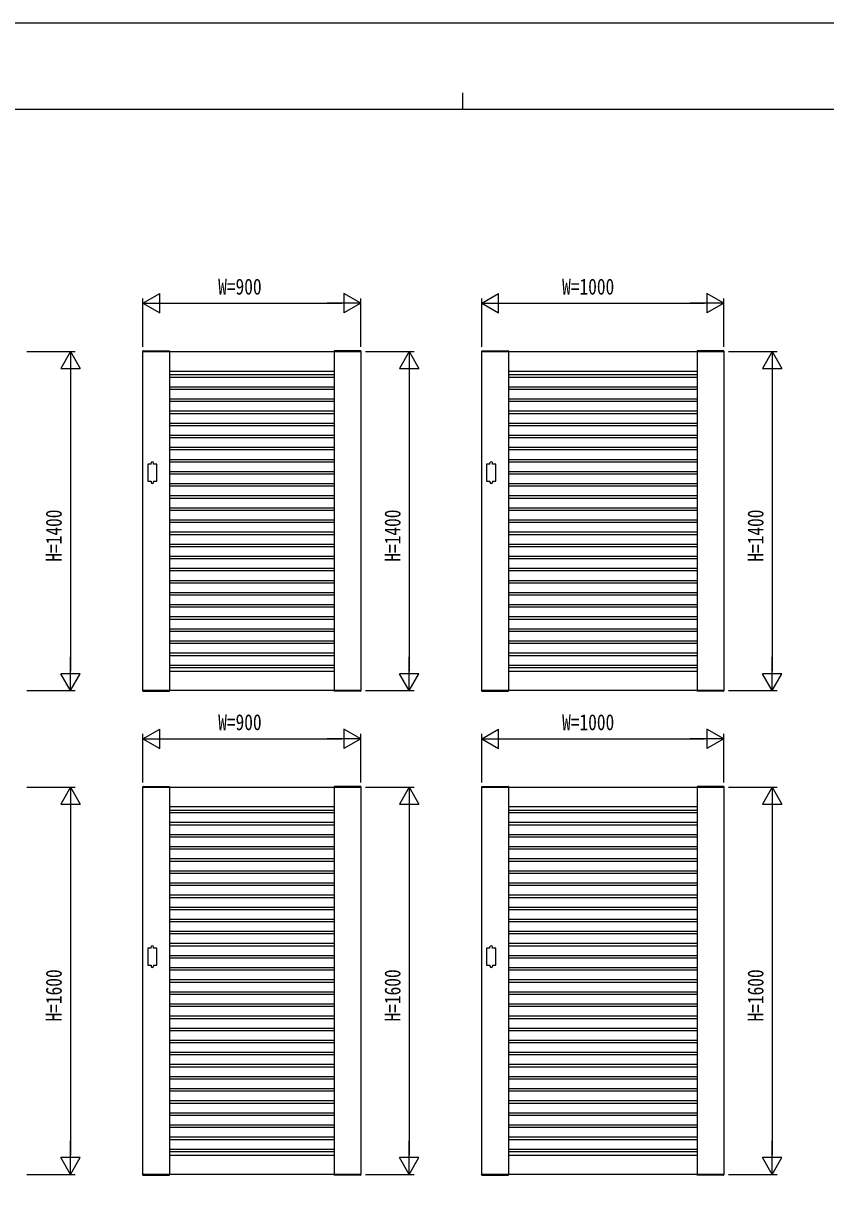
# Model space of a CAD drawing. Units: millimetres on the paper. Extents: x -297 to 297, y -210 to 210.
# Drawn here: x -93.7 to 72.1, y -30.4 to 210 of the extents above; entities that cross this region are included whole.
import ezdxf
from ezdxf.enums import TextEntityAlignment as Align

# ---------------------------------------------------------------- set-up
doc = ezdxf.new("R2010")
doc.units = ezdxf.units.MM
for name, color, linetype in [('0-2_YKK_A1', 4, 'Continuous'), ('0-3_YKK_D', 6, 'Continuous'), ('0-4_YKK_ZWAK', 7, 'Continuous')]:
    doc.layers.add(name, color=color, linetype=linetype)
doc.styles.add('ＭＳ ゴシック', font='')
doc.styles.get('ＭＳ ゴシック').set_extended_font_data('MS Gothic')

msp = doc.modelspace()

# ---------------------------------------------------------------- linework, layer by layer
at = {"layer": '0-2_YKK_A1'}
for p, q in [((-69.009, 142.278), (-69.016, 142.15)), ((-69.016, 142.15), (-63.466, 142.15)), ((-68.959, 142.325), (-63.523, 142.325)), ((-63.491, 142.15), (-63.491, 72.15)), ((-63.473, 142.278), (-63.466, 142.15)), ((-29.509, 142.278), (-29.516, 142.15)), ((-23.966, 142.15), (-29.516, 142.15)), ((-29.491, 142.15), (-29.491, 72.15)), ((-24.023, 142.325), (-29.459, 142.325)), ((-23.973, 142.278), (-23.966, 142.15)), ((0.991, 142.278), (0.984, 142.15)), ((0.984, 142.15), (6.534, 142.15)), ((1.041, 142.325), (6.477, 142.325)), ((6.509, 142.15), (6.509, 72.15)), ((6.527, 142.278), (6.534, 142.15)), ((45.491, 142.278), (45.484, 142.15)), ((51.034, 142.15), (45.484, 142.15)), ((45.509, 142.15), (45.509, 72.15)), ((50.977, 142.325), (45.541, 142.325)), ((51.027, 142.278), (51.034, 142.15)), ((-63.491, 138.15), (-29.491, 138.15)), ((-63.491, 137.4), (-29.491, 137.4)), ((6.509, 138.15), (45.509, 138.15)), ((6.509, 137.4), (45.509, 137.4)), ((-63.491, 136.9), (-29.491, 136.9)), ((-63.491, 134.9), (-29.491, 134.9)), ((6.509, 136.9), (45.509, 136.9)), ((6.509, 134.9), (45.509, 134.9)), ((-63.491, 134.4), (-29.491, 134.4)), ((-63.491, 132.4), (-29.491, 132.4)), ((6.509, 134.4), (45.509, 134.4)), ((6.509, 132.4), (45.509, 132.4)), ((-63.491, 131.9), (-29.491, 131.9)), ((-63.491, 129.9), (-29.491, 129.9)), ((6.509, 131.9), (45.509, 131.9)), ((6.509, 129.9), (45.509, 129.9)), ((-63.491, 129.4), (-29.491, 129.4)), ((6.509, 129.4), (45.509, 129.4)), ((-63.491, 127.4), (-29.491, 127.4)), ((-63.491, 126.9), (-29.491, 126.9)), ((6.509, 127.4), (45.509, 127.4)), ((6.509, 126.9), (45.509, 126.9)), ((-63.491, 124.9), (-29.491, 124.9)), ((-63.491, 124.4), (-29.491, 124.4)), ((6.509, 124.9), (45.509, 124.9)), ((6.509, 124.4), (45.509, 124.4)), ((-63.491, 122.4), (-29.491, 122.4)), ((-63.491, 121.9), (-29.491, 121.9)), ((6.509, 122.4), (45.509, 122.4)), ((6.509, 121.9), (45.509, 121.9)), ((-67.291, 118.9), (-67.291, 119.15)), ((-66.791, 118.9), (-66.791, 119.15)), ((-63.491, 119.9), (-29.491, 119.9)), ((-63.491, 119.4), (-29.491, 119.4)), ((2.709, 118.9), (2.709, 119.15)), ((3.209, 118.9), (3.209, 119.15)), ((6.509, 119.9), (45.509, 119.9)), ((6.509, 119.4), (45.509, 119.4)), ((-67.291, 115.4), (-67.291, 115.15)), ((-66.791, 115.4), (-66.791, 115.15)), ((-63.491, 117.4), (-29.491, 117.4)), ((-63.491, 116.9), (-29.491, 116.9)), ((2.709, 115.4), (2.709, 115.15)), ((3.209, 115.4), (3.209, 115.15)), ((6.509, 117.4), (45.509, 117.4)), ((6.509, 116.9), (45.509, 116.9)), ((-63.491, 114.9), (-29.491, 114.9)), ((-63.491, 114.4), (-29.491, 114.4)), ((6.509, 114.9), (45.509, 114.9)), ((6.509, 114.4), (45.509, 114.4)), ((-63.491, 112.4), (-29.491, 112.4)), ((-63.491, 111.9), (-29.491, 111.9)), ((6.509, 112.4), (45.509, 112.4)), ((6.509, 111.9), (45.509, 111.9)), ((-63.491, 109.9), (-29.491, 109.9)), ((-63.491, 109.4), (-29.491, 109.4)), ((6.509, 109.9), (45.509, 109.9)), ((6.509, 109.4), (45.509, 109.4)), ((-63.491, 107.4), (-29.491, 107.4)), ((-63.491, 106.9), (-29.491, 106.9)), ((6.509, 107.4), (45.509, 107.4)), ((6.509, 106.9), (45.509, 106.9)), ((-63.491, 104.9), (-29.491, 104.9)), ((-63.491, 104.4), (-29.491, 104.4)), ((6.509, 104.9), (45.509, 104.9)), ((6.509, 104.4), (45.509, 104.4)), ((-63.491, 102.4), (-29.491, 102.4)), ((-63.491, 101.9), (-29.491, 101.9)), ((6.509, 102.4), (45.509, 102.4)), ((6.509, 101.9), (45.509, 101.9)), ((-63.491, 99.9), (-29.491, 99.9)), ((-63.491, 99.4), (-29.491, 99.4)), ((6.509, 99.9), (45.509, 99.9)), ((6.509, 99.4), (45.509, 99.4)), ((-63.491, 97.4), (-29.491, 97.4)), ((-63.491, 96.9), (-29.491, 96.9)), ((6.509, 97.4), (45.509, 97.4)), ((6.509, 96.9), (45.509, 96.9)), ((-63.491, 94.9), (-29.491, 94.9)), ((-63.491, 94.4), (-29.491, 94.4)), ((6.509, 94.9), (45.509, 94.9)), ((6.509, 94.4), (45.509, 94.4)), ((-63.491, 92.4), (-29.491, 92.4)), ((-63.491, 91.9), (-29.491, 91.9)), ((6.509, 92.4), (45.509, 92.4)), ((6.509, 91.9), (45.509, 91.9)), ((-63.491, 89.9), (-29.491, 89.9)), ((-63.491, 89.4), (-29.491, 89.4)), ((6.509, 89.9), (45.509, 89.9)), ((6.509, 89.4), (45.509, 89.4)), ((-63.491, 87.4), (-29.491, 87.4)), ((-63.491, 86.9), (-29.491, 86.9)), ((6.509, 87.4), (45.509, 87.4)), ((6.509, 86.9), (45.509, 86.9)), ((-63.491, 84.9), (-29.491, 84.9)), ((-63.491, 84.4), (-29.491, 84.4)), ((6.509, 84.9), (45.509, 84.9)), ((6.509, 84.4), (45.509, 84.4)), ((-63.491, 82.4), (-29.491, 82.4)), ((-63.491, 81.9), (-29.491, 81.9)), ((6.509, 82.4), (45.509, 82.4)), ((6.509, 81.9), (45.509, 81.9)), ((-63.491, 79.9), (-29.491, 79.9)), ((-63.491, 79.4), (-29.491, 79.4)), ((6.509, 79.9), (45.509, 79.9)), ((6.509, 79.4), (45.509, 79.4)), ((-63.491, 77.4), (-29.491, 77.4)), ((6.509, 77.4), (45.509, 77.4)), ((-63.491, 76.9), (-29.491, 76.9)), ((-63.491, 76.15), (-29.491, 76.15)), ((6.509, 76.9), (45.509, 76.9)), ((6.509, 76.15), (45.509, 76.15)), ((-69.016, 72.15), (-63.466, 72.15)), ((-69.009, 72.022), (-69.016, 72.15)), ((-63.473, 72.022), (-63.466, 72.15)), ((-23.966, 72.15), (-29.516, 72.15)), ((-29.509, 72.022), (-29.516, 72.15)), ((-23.973, 72.022), (-23.966, 72.15)), ((0.984, 72.15), (6.534, 72.15)), ((0.991, 72.022), (0.984, 72.15)), ((6.527, 72.022), (6.534, 72.15)), ((51.034, 72.15), (45.484, 72.15)), ((45.491, 72.022), (45.484, 72.15)), ((51.027, 72.022), (51.034, 72.15)), ((-68.959, 71.975), (-63.523, 71.975)), ((-24.023, 71.975), (-29.459, 71.975)), ((1.041, 71.975), (6.477, 71.975)), ((50.977, 71.975), (45.541, 71.975)), ((-69.009, 52.278), (-69.016, 52.15)), ((-69.016, 52.15), (-63.466, 52.15)), ((-68.959, 52.325), (-63.523, 52.325)), ((-63.491, 52.15), (-63.491, -27.85)), ((-63.473, 52.278), (-63.466, 52.15)), ((-29.509, 52.278), (-29.516, 52.15)), ((-23.966, 52.15), (-29.516, 52.15)), ((-29.491, 52.15), (-29.491, -27.85)), ((-24.023, 52.325), (-29.459, 52.325)), ((-23.973, 52.278), (-23.966, 52.15)), ((0.991, 52.278), (0.984, 52.15)), ((0.984, 52.15), (6.534, 52.15)), ((1.041, 52.325), (6.477, 52.325)), ((6.509, 52.15), (6.509, -27.85)), ((6.527, 52.278), (6.534, 52.15)), ((45.491, 52.278), (45.484, 52.15)), ((51.034, 52.15), (45.484, 52.15)), ((45.509, 52.15), (45.509, -27.85)), ((50.977, 52.325), (45.541, 52.325)), ((51.027, 52.278), (51.034, 52.15)), ((-63.491, 48.15), (-29.491, 48.15)), ((6.509, 48.15), (45.509, 48.15)), ((-63.491, 47.4), (-29.491, 47.4)), ((-63.491, 46.9), (-29.491, 46.9)), ((6.509, 47.4), (45.509, 47.4)), ((6.509, 46.9), (45.509, 46.9)), ((-63.491, 44.9), (-29.491, 44.9)), ((-63.491, 44.4), (-29.491, 44.4)), ((6.509, 44.9), (45.509, 44.9)), ((6.509, 44.4), (45.509, 44.4)), ((-63.491, 42.4), (-29.491, 42.4)), ((-63.491, 41.9), (-29.491, 41.9)), ((6.509, 42.4), (45.509, 42.4)), ((6.509, 41.9), (45.509, 41.9)), ((-63.491, 39.9), (-29.491, 39.9)), ((-63.491, 39.4), (-29.491, 39.4)), ((6.509, 39.9), (45.509, 39.9)), ((6.509, 39.4), (45.509, 39.4)), ((-63.491, 37.4), (-29.491, 37.4)), ((-63.491, 36.9), (-29.491, 36.9)), ((6.509, 37.4), (45.509, 37.4)), ((6.509, 36.9), (45.509, 36.9)), ((-63.491, 34.9), (-29.491, 34.9)), ((-63.491, 34.4), (-29.491, 34.4)), ((6.509, 34.9), (45.509, 34.9)), ((6.509, 34.4), (45.509, 34.4)), ((-63.491, 32.4), (-29.491, 32.4)), ((-63.491, 31.9), (-29.491, 31.9)), ((6.509, 32.4), (45.509, 32.4)), ((6.509, 31.9), (45.509, 31.9)), ((-63.491, 29.9), (-29.491, 29.9)), ((-63.491, 29.4), (-29.491, 29.4)), ((6.509, 29.9), (45.509, 29.9)), ((6.509, 29.4), (45.509, 29.4)), ((-63.491, 27.4), (-29.491, 27.4)), ((-63.491, 26.9), (-29.491, 26.9)), ((6.509, 27.4), (45.509, 27.4)), ((6.509, 26.9), (45.509, 26.9)), ((-63.491, 24.9), (-29.491, 24.9)), ((-63.491, 24.4), (-29.491, 24.4)), ((6.509, 24.9), (45.509, 24.9)), ((6.509, 24.4), (45.509, 24.4)), ((-63.491, 22.4), (-29.491, 22.4)), ((-63.491, 21.9), (-29.491, 21.9)), ((6.509, 22.4), (45.509, 22.4)), ((6.509, 21.9), (45.509, 21.9)), ((-63.491, 19.9), (-29.491, 19.9)), ((-63.491, 19.4), (-29.491, 19.4)), ((6.509, 19.9), (45.509, 19.9)), ((6.509, 19.4), (45.509, 19.4)), ((-67.291, 18.9), (-67.291, 19.15)), ((-66.791, 18.9), (-66.791, 19.15)), ((-63.491, 17.4), (-29.491, 17.4)), ((-63.491, 16.9), (-29.491, 16.9)), ((2.709, 18.9), (2.709, 19.15)), ((3.209, 18.9), (3.209, 19.15)), ((6.509, 17.4), (45.509, 17.4)), ((6.509, 16.9), (45.509, 16.9)), ((-67.291, 15.4), (-67.291, 15.15)), ((-66.791, 15.4), (-66.791, 15.15)), ((-63.491, 14.9), (-29.491, 14.9)), ((2.709, 15.4), (2.709, 15.15)), ((3.209, 15.4), (3.209, 15.15)), ((6.509, 14.9), (45.509, 14.9)), ((-63.491, 14.4), (-29.491, 14.4)), ((-63.491, 12.4), (-29.491, 12.4)), ((6.509, 14.4), (45.509, 14.4)), ((6.509, 12.4), (45.509, 12.4)), ((-63.491, 11.9), (-29.491, 11.9)), ((-63.491, 9.9), (-29.491, 9.9)), ((6.509, 11.9), (45.509, 11.9)), ((6.509, 9.9), (45.509, 9.9)), ((-63.491, 9.4), (-29.491, 9.4)), ((-63.491, 7.4), (-29.491, 7.4)), ((6.509, 9.4), (45.509, 9.4)), ((6.509, 7.4), (45.509, 7.4)), ((-63.491, 6.9), (-29.491, 6.9)), ((-63.491, 4.9), (-29.491, 4.9)), ((6.509, 6.9), (45.509, 6.9)), ((6.509, 4.9), (45.509, 4.9)), ((-63.491, 4.4), (-29.491, 4.4)), ((6.509, 4.4), (45.509, 4.4)), ((-63.491, 2.4), (-29.491, 2.4)), ((-63.491, 1.9), (-29.491, 1.9)), ((6.509, 2.4), (45.509, 2.4)), ((6.509, 1.9), (45.509, 1.9)), ((-63.491, -0.1), (-29.491, -0.1)), ((-63.491, -0.6), (-29.491, -0.6)), ((6.509, -0.1), (45.509, -0.1)), ((6.509, -0.6), (45.509, -0.6)), ((-63.491, -2.6), (-29.491, -2.6)), ((-63.491, -3.1), (-29.491, -3.1)), ((6.509, -2.6), (45.509, -2.6)), ((6.509, -3.1), (45.509, -3.1)), ((-63.491, -5.1), (-29.491, -5.1)), ((-63.491, -5.6), (-29.491, -5.6)), ((6.509, -5.1), (45.509, -5.1)), ((6.509, -5.6), (45.509, -5.6)), ((-63.491, -7.6), (-29.491, -7.6)), ((-63.491, -8.1), (-29.491, -8.1)), ((6.509, -7.6), (45.509, -7.6)), ((6.509, -8.1), (45.509, -8.1)), ((-63.491, -10.1), (-29.491, -10.1)), ((-63.491, -10.6), (-29.491, -10.6)), ((6.509, -10.1), (45.509, -10.1)), ((6.509, -10.6), (45.509, -10.6)), ((-63.491, -12.6), (-29.491, -12.6)), ((-63.491, -13.1), (-29.491, -13.1)), ((6.509, -12.6), (45.509, -12.6)), ((6.509, -13.1), (45.509, -13.1)), ((-63.491, -15.1), (-29.491, -15.1)), ((-63.491, -15.6), (-29.491, -15.6)), ((6.509, -15.1), (45.509, -15.1)), ((6.509, -15.6), (45.509, -15.6)), ((-63.491, -17.6), (-29.491, -17.6)), ((-63.491, -18.1), (-29.491, -18.1)), ((6.509, -17.6), (45.509, -17.6)), ((6.509, -18.1), (45.509, -18.1)), ((-63.491, -20.1), (-29.491, -20.1)), ((-63.491, -20.6), (-29.491, -20.6)), ((6.509, -20.1), (45.509, -20.1)), ((6.509, -20.6), (45.509, -20.6)), ((-63.491, -22.6), (-29.491, -22.6)), ((-63.491, -23.1), (-29.491, -23.1)), ((-63.491, -23.85), (-29.491, -23.85)), ((6.509, -22.6), (45.509, -22.6)), ((6.509, -23.1), (45.509, -23.1)), ((6.509, -23.85), (45.509, -23.85)), ((-69.016, -27.85), (-63.466, -27.85)), ((-69.009, -27.978), (-69.016, -27.85)), ((-68.959, -28.025), (-63.523, -28.025)), ((-63.473, -27.978), (-63.466, -27.85)), ((-23.966, -27.85), (-29.516, -27.85)), ((-29.509, -27.978), (-29.516, -27.85)), ((-24.023, -28.025), (-29.459, -28.025)), ((-23.973, -27.978), (-23.966, -27.85)), ((0.984, -27.85), (6.534, -27.85)), ((0.991, -27.978), (0.984, -27.85)), ((1.041, -28.025), (6.477, -28.025)), ((6.527, -27.978), (6.534, -27.85)), ((51.034, -27.85), (45.484, -27.85)), ((45.491, -27.978), (45.484, -27.85)), ((50.977, -28.025), (45.541, -28.025)), ((51.027, -27.978), (51.034, -27.85))]:
    msp.add_line(p, q, dxfattribs=at)
for points in [[(-68.991, 142.15), (-23.991, 142.15), (-23.991, 72.15), (-68.991, 72.15)], [(1.009, 142.15), (51.009, 142.15), (51.009, 72.15), (1.009, 72.15)], [(-68.991, 52.15), (-23.991, 52.15), (-23.991, -27.85), (-68.991, -27.85)], [(1.009, 52.15), (51.009, 52.15), (51.009, -27.85), (1.009, -27.85)]]:
    msp.add_lwpolyline(points, close=True, dxfattribs=at)
for points in [[(-67.291, 118.9), (-67.991, 118.9), (-67.991, 115.4), (-67.291, 115.4)], [(-66.791, 115.4), (-66.091, 115.4), (-66.091, 118.9), (-66.791, 118.9)], [(2.709, 118.9), (2.009, 118.9), (2.009, 115.4), (2.709, 115.4)], [(3.209, 115.4), (3.909, 115.4), (3.909, 118.9), (3.209, 118.9)], [(-67.291, 18.9), (-67.991, 18.9), (-67.991, 15.4), (-67.291, 15.4)], [(-66.791, 15.4), (-66.091, 15.4), (-66.091, 18.9), (-66.791, 18.9)], [(2.709, 18.9), (2.009, 18.9), (2.009, 15.4), (2.709, 15.4)], [(3.209, 15.4), (3.909, 15.4), (3.909, 18.9), (3.209, 18.9)]]:
    msp.add_lwpolyline(points, dxfattribs=at)
for centre, radius, start, end in [((-68.959, 142.275), 0.05, 90, 177), ((-63.523, 142.275), 0.05, 3, 90), ((-29.459, 142.275), 0.05, 90, 177), ((-24.023, 142.275), 0.05, 3, 90), ((1.041, 142.275), 0.05, 90, 177), ((6.477, 142.275), 0.05, 3, 90), ((45.541, 142.275), 0.05, 90, 177), ((50.977, 142.275), 0.05, 3, 90), ((-67.041, 119.15), 0.25, 0, 180), ((2.959, 119.15), 0.25, 0, 180), ((-67.041, 115.15), 0.25, 180, 0), ((2.959, 115.15), 0.25, 180, 0), ((-68.959, 72.025), 0.05, 183, 270), ((-63.523, 72.025), 0.05, 270, 357), ((-29.459, 72.025), 0.05, 183, 270), ((-24.023, 72.025), 0.05, 270, 357), ((1.041, 72.025), 0.05, 183, 270), ((6.477, 72.025), 0.05, 270, 357), ((45.541, 72.025), 0.05, 183, 270), ((50.977, 72.025), 0.05, 270, 357), ((-68.959, 52.275), 0.05, 90, 177), ((-63.523, 52.275), 0.05, 3, 90), ((-29.459, 52.275), 0.05, 90, 177), ((-24.023, 52.275), 0.05, 3, 90), ((1.041, 52.275), 0.05, 90, 177), ((6.477, 52.275), 0.05, 3, 90), ((45.541, 52.275), 0.05, 90, 177), ((50.977, 52.275), 0.05, 3, 90), ((-67.041, 19.15), 0.25, 0, 180), ((2.959, 19.15), 0.25, 0, 180), ((-67.041, 15.15), 0.25, 180, 0), ((2.959, 15.15), 0.25, 180, 0), ((-68.959, -27.975), 0.05, 183, 270), ((-63.523, -27.975), 0.05, 270, 357), ((-29.459, -27.975), 0.05, 183, 270), ((-24.023, -27.975), 0.05, 270, 357), ((1.041, -27.975), 0.05, 183, 270), ((6.477, -27.975), 0.05, 270, 357), ((45.541, -27.975), 0.05, 183, 270), ((50.977, -27.975), 0.05, 270, 357)]:
    msp.add_arc(centre, radius, start, end, dxfattribs=at)
at = {"layer": '0-3_YKK_D'}
for p, q in [((-68.991, 152.15), (-65.527, 154.15)), ((-65.527, 150.15), (-65.527, 154.15)), ((-23.991, 152.15), (-27.455, 154.15)), ((-27.455, 154.15), (-27.455, 150.15)), ((1.009, 152.15), (4.473, 154.15)), ((4.473, 150.15), (4.473, 154.15)), ((51.009, 152.15), (47.545, 154.15)), ((47.545, 154.15), (47.545, 150.15)), ((-68.991, 143.15), (-68.991, 153.15)), ((-68.991, 152.15), (-65.527, 150.15)), ((-68.991, 152.15), (-62.063, 152.15)), ((-64.991, 152.15), (-27.991, 152.15)), ((-23.991, 152.15), (-30.919, 152.15)), ((-23.991, 152.15), (-27.455, 150.15)), ((-23.991, 143.15), (-23.991, 153.15)), ((1.009, 143.15), (1.009, 153.15)), ((1.009, 152.15), (4.473, 150.15)), ((1.009, 152.15), (7.937, 152.15)), ((5.009, 152.15), (47.009, 152.15)), ((51.009, 152.15), (44.081, 152.15)), ((51.009, 152.15), (47.545, 150.15)), ((51.009, 143.15), (51.009, 153.15)), ((-92.991, 142.15), (-82.991, 142.15)), ((-83.991, 142.15), (-85.991, 138.686)), ((-83.991, 142.15), (-81.991, 138.686)), ((-83.991, 142.15), (-83.991, 135.222)), ((-22.991, 142.15), (-12.991, 142.15)), ((-13.991, 142.15), (-15.991, 138.686)), ((-13.991, 142.15), (-11.991, 138.686)), ((-13.991, 142.15), (-13.991, 135.222)), ((52.009, 142.15), (62.009, 142.15)), ((61.009, 142.15), (59.009, 138.686)), ((61.009, 142.15), (63.009, 138.686)), ((61.009, 142.15), (61.009, 135.222)), ((-85.991, 138.686), (-81.991, 138.686)), ((-83.991, 138.15), (-83.991, 76.15)), ((-15.991, 138.686), (-11.991, 138.686)), ((-13.991, 138.15), (-13.991, 76.15)), ((59.009, 138.686), (63.009, 138.686)), ((61.009, 138.15), (61.009, 76.15)), ((-83.991, 72.15), (-83.991, 79.078)), ((-13.991, 72.15), (-13.991, 79.078)), ((61.009, 72.15), (61.009, 79.078)), ((-83.991, 72.15), (-85.991, 75.614)), ((-81.991, 75.614), (-85.991, 75.614)), ((-83.991, 72.15), (-81.991, 75.614)), ((-13.991, 72.15), (-15.991, 75.614)), ((-11.991, 75.614), (-15.991, 75.614)), ((-13.991, 72.15), (-11.991, 75.614)), ((61.009, 72.15), (59.009, 75.614)), ((63.009, 75.614), (59.009, 75.614)), ((61.009, 72.15), (63.009, 75.614)), ((-92.991, 72.15), (-82.991, 72.15)), ((-22.991, 72.15), (-12.991, 72.15)), ((52.009, 72.15), (62.009, 72.15)), ((-68.991, 62.15), (-65.527, 64.15)), ((-68.991, 53.15), (-68.991, 63.15)), ((-65.527, 60.15), (-65.527, 64.15)), ((-23.991, 62.15), (-27.455, 64.15)), ((-27.455, 64.15), (-27.455, 60.15)), ((-23.991, 53.15), (-23.991, 63.15)), ((1.009, 62.15), (4.473, 64.15)), ((1.009, 53.15), (1.009, 63.15)), ((4.473, 60.15), (4.473, 64.15)), ((51.009, 62.15), (47.545, 64.15)), ((47.545, 64.15), (47.545, 60.15)), ((51.009, 53.15), (51.009, 63.15)), ((-68.991, 62.15), (-65.527, 60.15)), ((-68.991, 62.15), (-62.063, 62.15)), ((-64.991, 62.15), (-27.991, 62.15)), ((-23.991, 62.15), (-30.919, 62.15)), ((-23.991, 62.15), (-27.455, 60.15)), ((1.009, 62.15), (4.473, 60.15)), ((1.009, 62.15), (7.937, 62.15)), ((5.009, 62.15), (47.009, 62.15)), ((51.009, 62.15), (44.081, 62.15)), ((51.009, 62.15), (47.545, 60.15)), ((-92.991, 52.15), (-82.991, 52.15)), ((-83.991, 52.15), (-85.991, 48.686)), ((-83.991, 52.15), (-81.991, 48.686)), ((-83.991, 52.15), (-83.991, 45.222)), ((-22.991, 52.15), (-12.991, 52.15)), ((-13.991, 52.15), (-15.991, 48.686)), ((-13.991, 52.15), (-11.991, 48.686)), ((-13.991, 52.15), (-13.991, 45.222)), ((52.009, 52.15), (62.009, 52.15)), ((61.009, 52.15), (59.009, 48.686)), ((61.009, 52.15), (63.009, 48.686)), ((61.009, 52.15), (61.009, 45.222)), ((-85.991, 48.686), (-81.991, 48.686)), ((-83.991, 48.15), (-83.991, -23.85)), ((-15.991, 48.686), (-11.991, 48.686)), ((-13.991, 48.15), (-13.991, -23.85)), ((59.009, 48.686), (63.009, 48.686)), ((61.009, 48.15), (61.009, -23.85)), ((-83.991, -27.85), (-83.991, -20.922)), ((-13.991, -27.85), (-13.991, -20.922)), ((61.009, -27.85), (61.009, -20.922)), ((-83.991, -27.85), (-85.991, -24.386)), ((-81.991, -24.386), (-85.991, -24.386)), ((-83.991, -27.85), (-81.991, -24.386)), ((-13.991, -27.85), (-15.991, -24.386)), ((-11.991, -24.386), (-15.991, -24.386)), ((-13.991, -27.85), (-11.991, -24.386)), ((61.009, -27.85), (59.009, -24.386)), ((63.009, -24.386), (59.009, -24.386)), ((61.009, -27.85), (63.009, -24.386)), ((-92.991, -27.85), (-82.991, -27.85)), ((-22.991, -27.85), (-12.991, -27.85)), ((52.009, -27.85), (62.009, -27.85))]:
    msp.add_line(p, q, dxfattribs=at)
at = {"layer": '0-4_YKK_ZWAK'}
for p, q in [((-2.999, 195.65), (-2.999, 192.15)), ((270.001, 192.15), (-275.999, 192.15))]:
    msp.add_line(p, q, dxfattribs=at)
msp.add_lwpolyline([(-297, -210), (297, -210), (297, 210), (-297, 210)], close=True, dxfattribs=at)

# ---------------------------------------------------------------- texts
at = {"layer": '0-3_YKK_D', "style": 'ＭＳ ゴシック', "width": 0.8}
for s, p in [('W=900', (-53.451, 152.95)), ('W=1000', (17.609, 152.95)), ('W=900', (-53.451, 62.95)), ('W=1000', (17.609, 62.95))]:
    msp.add_text(s, height=3.299, dxfattribs=at).set_placement(p, align=Align.BOTTOM_LEFT)
for s, p in [('H=1400', (-84.791, 98.75)), ('H=1400', (-14.791, 98.75)), ('H=1400', (60.209, 98.75)), ('H=1600', (-84.791, 3.75)), ('H=1600', (-14.791, 3.75)), ('H=1600', (60.209, 3.75))]:
    msp.add_text(s, height=3.299, rotation=90, dxfattribs=at).set_placement(p, align=Align.BOTTOM_LEFT)

doc.saveas('drawing.dxf')
